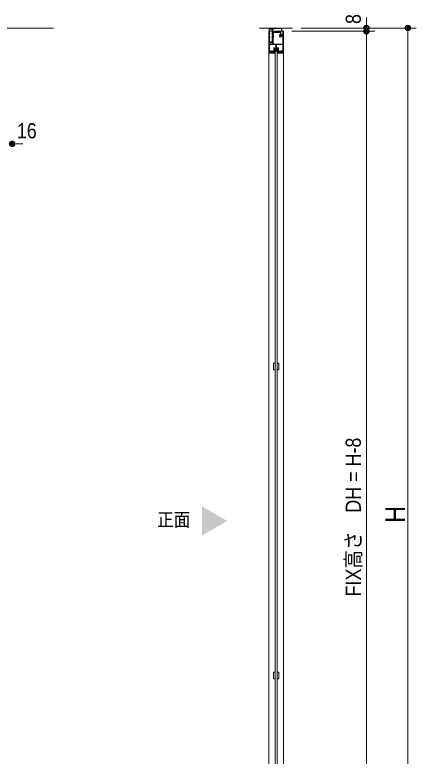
# Model space of a CAD drawing. Units: millimetres, scale not verified. Extents: x -6062 to 6062, y -3045 to 3045.
# Drawn here: x -1895 to -926, y -1409 to 382 of the extents above; entities that cross this region are included whole.
import ezdxf
from ezdxf.enums import TextEntityAlignment as Align

# ---------------------------------------------------------------- set-up
doc = ezdxf.new("R2010")
doc.units = ezdxf.units.MM
doc.header["$LTSCALE"] = 20
for name, pattern in [('CHAIN1', [8, 5, -1, 1, -1]), ('DASHED1', [1.8, 1.2, -0.6]), ('DOUBLE_CHAIN1', [8.8, 5, -1, 0.6, -0.6, 0.6, -1])]:
    doc.linetypes.add(name, pattern=pattern)
for name, color, linetype, lineweight in [('0-0_3一般', 7, 'Continuous', 9), ('0-1_2寸法-3', 7, 'Continuous', 9), ('0-2_2寸法-2', 7, 'Continuous', 9), ('0-3_0', 7, 'Continuous', 9), ('0-4_2寸法-1', 7, 'Continuous', 9)]:
    doc.layers.add(name, color=color, linetype=linetype, lineweight=lineweight)
doc.styles.add('ＭＳ ゴシック', font='')
doc.styles.add('ＭＳ Ｐゴシック', font='')
doc.styles.get('ＭＳ ゴシック').set_extended_font_data('MS Gothic')
doc.styles.get('ＭＳ Ｐゴシック').set_extended_font_data('MS PGothic')

# ---------------------------------------------------------------- blocks, each defined once
blk = doc.blocks.new('グループ-1')
at = {"layer": '0-0_3一般', "linetype": 'DOUBLE_CHAIN1'}
for p, q in [((10394.3, 5984), (10394.3, 5978)), ((10394.3, 5984), (10400.3, 5984)), ((10410.7, 5874.5), (10409.5, 5877)), ((10410.7, 5874.5), (10410.1, 5871.9)), ((10423.3, 5876), (10420.4, 5882.1)), ((10423.3, 5876), (10421.9, 5869.4)), ((10515.3, 5876), (10518.2, 5882.1)), ((10515.3, 5876), (10516.7, 5869.4)), ((10527.9, 5874.5), (10529, 5877)), ((10527.9, 5874.5), (10528.4, 5871.9)), ((10544.3, 5984), (10538.3, 5984)), ((10544.3, 5984), (10544.3, 5978))]:
    blk.add_line(p, q, dxfattribs=at)
at = {"layer": '0-0_3一般'}
for p, q in [((10394.3, 5922.7), (10394.3, 5978)), ((10409.5, 5877), (10394.9, 5920.1)), ((10400.3, 5984), (10406.3, 5984)), ((10465.5, 5972.4), (10406.3, 5984)), ((10406.3, 5924), (10406.3, 5967.2)), ((10406.3, 5924), (10420.4, 5882.1)), ((10465.5, 5960.4), (10411, 5971.1)), ((10473, 5972.4), (10532.3, 5984)), ((10473, 5960.4), (10527.5, 5971.1)), ((10518.2, 5882.1), (10532.3, 5924)), ((10543.7, 5920.1), (10529, 5877)), ((10532.3, 5984), (10538.3, 5984)), ((10532.3, 5924), (10532.3, 5967.2)), ((10544.3, 5978), (10544.3, 5922.7))]:
    blk.add_line(p, q, dxfattribs=at)
at = {"layer": '0-0_3一般', "linetype": 'CHAIN1'}
blk.add_line((10469.3, 5990.4), (10469.3, 5840), dxfattribs=at)
at = {"layer": '0-0_3一般'}
for points in [[(10421.9, 5869.4), (10412.3, 5824), (10400.5, 5826.5), (10410.1, 5871.9)], [(10528.4, 5871.9), (10538, 5826.5), (10526.3, 5824), (10516.7, 5869.4)]]:
    blk.add_lwpolyline(points, dxfattribs=at)
for centre, radius, start, end in [((10400.3, 5978), 6, 135, 180), ((10400.3, 5922.7), 6, 180, 192.63886), ((10400.3, 5922.7), 6, 192.63886, 205.27772), ((10400.3, 5978), 6, 90, 135), ((10410.3, 5967.2), 4, 129.6175, 180), ((10410.3, 5967.2), 4, 79.23499, 129.6175), ((10402.3, 5873.5), 8, 6.66677, 25.27772), ((10402.3, 5873.5), 8, 348.05582, 6.66677), ((10402.3, 5873.5), 20, 6.66677, 25.27772), ((10402.3, 5873.5), 20, 348.05582, 6.66677), ((10469.3, 5992), 20, 259.23499, 264.6175), ((10469.3, 5980), 20, 259.23499, 264.6175), ((10469.3, 5992), 20, 264.6175, 270), ((10469.3, 5980), 20, 264.6175, 270), ((10469.3, 5992), 20, 270, 275.3825), ((10469.3, 5980), 20, 270, 275.3825), ((10469.3, 5992), 20, 275.3825, 280.76501), ((10469.3, 5980), 20, 275.3825, 280.76501), ((10536.2, 5873.5), 20, 173.33323, 191.94418), ((10536.2, 5873.5), 20, 154.72228, 173.33323), ((10528.3, 5967.2), 4, 50.3825, 100.76501), ((10536.2, 5873.5), 8, 173.33323, 191.94418), ((10536.2, 5873.5), 8, 154.72228, 173.33323), ((10528.3, 5967.2), 4, 0, 50.3825), ((10538.3, 5978), 6, 45, 90), ((10538.3, 5978), 6, 0, 45), ((10538.3, 5922.7), 6, 334.72228, 347.36114), ((10538.3, 5922.7), 6, 347.36114, 0)]:
    blk.add_arc(centre, radius, start, end, dxfattribs=at)
blk = doc.blocks.new('グループ-2')
at = {"layer": '0-0_3一般'}
blk.add_line((9658.8, 7000), (11258.8, 7000), dxfattribs=at)
blk = doc.blocks.new('グループ-3')
at = {"layer": '0-0_3一般'}
for p, q in [((10129.3, 6994), (10129.3, 6972)), ((10129.3, 6972), (10178.3, 6972)), ((10135.3, 7000), (10425.3, 7000)), ((10205.9, 6972), (10269.3, 6972)), ((10269.3, 6646), (10269.3, 6972)), ((10297.3, 6286), (10297.3, 6912)), ((10357.3, 6972), (10425.3, 6972)), ((10425.3, 7000), (10513.3, 7000)), ((10425.3, 6972), (10463.3, 6972)), ((10469.3, 6978), (10463.3, 6972)), ((10469.3, 6978), (10475.3, 6972)), ((10475.3, 6972), (10513.3, 6972)), ((10513.3, 7000), (10743.3, 7000)), ((10513.3, 6972), (10721.3, 6972)), ((10721.3, 6972), (10721.3, 6886)), ((10727.3, 6880), (10743.3, 6880)), ((10749.3, 6886), (10749.3, 6994)), ((10269.3, 6328), (10269.3, 6546)), ((10129.3, 6308), (10178.3, 6308)), ((10129.3, 6286), (10129.3, 6308)), ((10135.3, 6280), (10291.3, 6280)), ((10205.9, 6308), (10249.3, 6308))]:
    blk.add_line(p, q, dxfattribs=at)
at = {"layer": '0-0_3一般', "linetype": 'DASHED1'}
for p, q in [((10425.3, 6972), (10425.3, 7000)), ((10513.3, 6972), (10513.3, 7000))]:
    blk.add_line(p, q, dxfattribs=at)
at = {"layer": '0-0_3一般', "linetype": 'CHAIN1'}
blk.add_line((10469.3, 6956), (10469.3, 7016), dxfattribs=at)
at = {"layer": '0-0_3一般'}
blk.add_lwpolyline([(10269.3, 6546), (10269.3, 6634), (10275.3, 6640), (10269.3, 6646)], dxfattribs=at)
for centre, radius, start, end in [((10135.3, 6994), 6, 135, 180), ((10135.3, 6994), 6, 90, 135), ((10178.3, 6976), 4, 270, 298.12551), ((10178.3, 6976), 4, 298.12551, 326.25101), ((10193.3, 6966), 14, 85.81397, 146.25101), ((10193.3, 6966), 14, 25.37693, 85.81397), ((10357.3, 6912), 60, 135, 180), ((10357.3, 6912), 60, 90, 135), ((10727.3, 6886), 6, 180, 225), ((10727.3, 6886), 6, 225, 270), ((10743.3, 6994), 6, 45, 90), ((10743.3, 6886), 6, 270, 315), ((10743.3, 6994), 6, 0, 45), ((10743.3, 6886), 6, 315, 0), ((10135.3, 6286), 6, 180, 225), ((10135.3, 6286), 6, 225, 270), ((10178.3, 6304), 4, 61.87449, 90), ((10178.3, 6304), 4, 33.74899, 61.87449), ((10193.3, 6314), 14, 213.74899, 274.18603), ((10193.3, 6314), 14, 274.18603, 334.62307), ((10249.3, 6328), 20, 270, 315), ((10249.3, 6328), 20, 315, 0), ((10291.3, 6286), 6, 270, 315), ((10291.3, 6286), 6, 315, 0)]:
    blk.add_arc(centre, radius, start, end, dxfattribs=at)
blk = doc.blocks.new('グループ-4')
at = {"layer": '0-0_3一般'}
for p, q in [((10153.3, 6750), (10153.3, 6940)), ((10159.3, 6946), (10261.3, 6946)), ((10262.5, 6959), (10229.2, 6965.6)), ((10267.3, 6952), (10267.3, 6953.1)), ((10153.3, 6560), (10153.3, 6720)), ((10153.3, 6340), (10153.3, 6530)), ((10261.3, 6334), (10159.3, 6334)), ((10229.2, 6314.4), (10262.5, 6321)), ((10267.3, 6326.9), (10267.3, 6328))]:
    blk.add_line(p, q, dxfattribs=at)
for points in [[(10179.3, 6970), (10129.3, 6970), (10129.3, 6310), (10179.3, 6310)], [(10225.3, 6966), (10216.2, 6966), (10194.3, 6978.7)], [(10153.3, 6720), (10159.3, 6720), (10159.3, 6750), (10153.3, 6750)], [(10153.3, 6530), (10159.3, 6530), (10159.3, 6560), (10153.3, 6560)], [(10194.3, 6301.3), (10216.2, 6314), (10225.3, 6314)]]:
    blk.add_lwpolyline(points, dxfattribs=at)
for centre, radius, start, end in [((10159.3, 6940), 6, 135, 180), ((10159.3, 6940), 6, 90, 135), ((10189.3, 6970), 10, 135, 180), ((10189.3, 6970), 10, 90, 135), ((10189.3, 6970), 10, 75, 90), ((10189.3, 6970), 10, 60, 75), ((10225.3, 6946), 20, 84.34503, 90), ((10225.3, 6946), 20, 78.69007, 84.34503), ((10261.3, 6952), 6, 270, 315), ((10261.3, 6953.1), 6, 39.34503, 78.69007), ((10261.3, 6952), 6, 315, 0), ((10261.3, 6953.1), 6, 0, 39.34503), ((10159.3, 6340), 6, 180, 225), ((10159.3, 6340), 6, 225, 270), ((10189.3, 6310), 10, 180, 225), ((10189.3, 6310), 10, 225, 270), ((10189.3, 6310), 10, 270, 285), ((10189.3, 6310), 10, 285, 300), ((10225.3, 6334), 20, 270, 275.65497), ((10225.3, 6334), 20, 275.65497, 281.30993), ((10261.3, 6328), 6, 45, 90), ((10261.3, 6326.9), 6, 281.30993, 320.65497), ((10261.3, 6328), 6, 0, 45), ((10261.3, 6326.9), 6, 320.65497, 0)]:
    blk.add_arc(centre, radius, start, end, dxfattribs=at)
blk = doc.blocks.new('グループ-5')
at = {"layer": '0-0_3一般'}
for p, q in [((10109.3, 6840), (10829.3, 6840)), ((10109.3, -40000), (10109.3, 6840)), ((10829.3, 6840), (10829.3, -40000))]:
    blk.add_line(p, q, dxfattribs=at)
blk = doc.blocks.new('グループ-7')
at = {"layer": '0-0_3一般'}
for p, q in [((10785.3, 6642), (10785.3, 6834)), ((10791.3, 6840), (10799.3, 6840)), ((10809.3, 5786), (10809.3, 6830)), ((10297.3, 6646), (10297.3, 6740)), ((10297.3, 6646), (10303.3, 6640)), ((10321.3, 6704), (10321.3, 6740)), ((10321.3, 6704), (10347.3, 6684)), ((10347.3, 6596), (10347.3, 6684)), ((10357.3, 6800), (10463.3, 6800)), ((10357.3, 6776), (10673.3, 6776)), ((10463.3, 6800), (10469.3, 6794)), ((10475.3, 6800), (10469.3, 6794)), ((10475.3, 6800), (10691.3, 6800)), ((10673.3, 6695.7), (10673.3, 6776)), ((10697.3, 6696.1), (10697.3, 6794)), ((10785.3, 6642), (10752.2, 6642)), ((10129.3, 6214), (10129.3, 5786)), ((10297.3, 6220), (10135.3, 6220)), ((10153.3, 6196), (10153.3, 5846)), ((10153.3, 6196), (10459.3, 6196)), ((10785.3, 6220), (10321.3, 6220)), ((10459.3, 6040), (10459.3, 6196)), ((10479.3, 6196), (10785.3, 6196)), ((10479.3, 6040), (10479.3, 6196)), ((10785.3, 5846), (10785.3, 6196)), ((10135.3, 5780), (10385.3, 5780)), ((10159.3, 5840), (10179.5, 5840)), ((10354.3, 5840), (10325, 5840)), ((10360.3, 6030), (10360.3, 5846)), ((10370.3, 6040), (10459.3, 6040)), ((10384.3, 5790), (10384.3, 6006)), ((10385.3, 5790), (10384.3, 5790)), ((10389.3, 5784), (10389.3, 5786)), ((10389.3, 5780), (10389.5, 5780)), ((10394.3, 6016), (10544.3, 6016)), ((10479.3, 6040), (10568.3, 6040)), ((10549.3, 5784), (10549.3, 5786)), ((10553.3, 5790), (10554.3, 5790)), ((10803.3, 5780), (10553.3, 5780)), ((10554.3, 6006), (10554.3, 5790)), ((10578.3, 6030), (10578.3, 5846)), ((10584.3, 5840), (10613.5, 5840)), ((10779.3, 5840), (10759, 5840))]:
    blk.add_line(p, q, dxfattribs=at)
for points in [[(10297.3, 6220), (10297.3, 6634), (10303.3, 6640)], [(10321.3, 6220), (10321.3, 6576), (10347.3, 6596)], [(10785.3, 6220), (10785.3, 6618), (10752.2, 6618)]]:
    blk.add_lwpolyline(points, dxfattribs=at)
for centre, radius, start, end in [((10791.3, 6834), 6, 135, 180), ((10791.3, 6834), 6, 90, 135), ((10799.3, 6830), 10, 45, 90), ((10799.3, 6830), 10, 0, 45), ((10357.3, 6740), 60, 135, 180), ((10357.3, 6740), 60, 90, 135), ((10357.3, 6740), 36, 135, 180), ((10357.3, 6740), 36, 90, 135), ((10652.3, 6668.1), 16, 131.71611, 185.85806), ((10652.3, 6591.9), 16, 174.14194, 228.28389), ((10652.3, 6668.1), 16, 185.85806, 240), ((10652.3, 6591.9), 16, 120, 174.14194), ((10686.3, 6630), 67, 131.66001, 131.71611), ((10686.3, 6630), 67, 131.66001, 131.71611), ((10686.3, 6630), 67, 228.28389, 288.98314), ((10686.3, 6630), 67, 129.33601, 131.60391), ((10686.3, 6630), 67, 131.60391, 131.66001), ((10686.3, 6630), 67, 131.60391, 131.66001), ((10686.3, 6630), 67, 127.06811, 129.33601), ((10652.3, 6668.1), 16, 240, 275.85806), ((10652.3, 6591.9), 16, 84.14194, 120), ((10686.3, 6630), 67, 114.12808, 127.06811), ((10652.3, 6668.1), 16, 275.85806, 311.71611), ((10652.3, 6591.9), 16, 48.28389, 84.14194), ((10686.3, 6630), 67, 101.18806, 114.12808), ((10686.3, 6630), 35, 65.85806, 131.71611), ((10686.3, 6630), 35, 228.28389, 294.14194), ((10691.3, 6794), 6, 45, 90), ((10691.3, 6794), 6, 0, 45), ((10686.3, 6630), 67, 45.43403, 80.55045), ((10686.3, 6630), 35, 0, 65.85806), ((10686.3, 6630), 35, 294.14194, 0), ((10686.3, 6630), 67, 288.98314, 349.6824), ((10686.3, 6630), 67, 10.3176, 45.43403), ((10135.3, 6214), 6, 135, 180), ((10135.3, 6214), 6, 90, 135), ((10135.3, 5786), 6, 180, 225), ((10135.3, 5786), 6, 225, 270), ((10159.3, 5846), 6, 180, 225), ((10159.3, 5846), 6, 225, 270), ((10179.5, 5846), 6, 270, 312.64272), ((10179.5, 5846), 6, 312.64272, 355.28544), ((10252.3, 5840), 67, 156.78466, 175.28544), ((10252.3, 5840), 67, 138.28389, 156.78466), ((10214.2, 5873.9), 16, 84.14194, 138.28389), ((10214.2, 5873.9), 16, 30, 84.14194), ((10252.3, 5840), 35, 138.28389, 204.14194), ((10252.3, 5840), 35, 204.14194, 270), ((10214.2, 5873.9), 16, 318.28389, 354.14194), ((10214.2, 5873.9), 16, 354.14194, 30), ((10252.3, 5840), 35, 270, 335.85806), ((10290.3, 5873.9), 16, 150, 185.85806), ((10290.3, 5873.9), 16, 185.85806, 221.71611), ((10290.3, 5873.9), 16, 95.85806, 150), ((10252.3, 5840), 35, 335.85806, 41.71611), ((10290.3, 5873.9), 16, 41.71611, 95.85806), ((10252.3, 5840), 67, 23.21534, 41.71611), ((10252.3, 5840), 67, 4.71456, 23.21534), ((10325, 5846), 6, 184.71456, 227.35728), ((10325, 5846), 6, 227.35728, 270), ((10354.3, 5846), 6, 270, 315), ((10354.3, 5846), 6, 315, 0), ((10370.3, 6030), 10, 135, 180), ((10370.3, 6030), 10, 90, 135), ((10394.3, 6006), 10, 135, 180), ((10385.3, 5786), 4, 45, 90), ((10385.3, 5784), 4, 270, 315), ((10394.3, 6006), 10, 90, 135), ((10385.3, 5786), 4, 0, 45), ((10385.3, 5784), 4, 315, 0), ((10544.3, 6006), 10, 45, 90), ((10553.3, 5786), 4, 135, 180), ((10553.3, 5784), 4, 180, 225), ((10553.3, 5786), 4, 90, 135), ((10553.3, 5784), 4, 225, 270), ((10544.3, 6006), 10, 0, 45), ((10568.3, 6030), 10, 45, 90), ((10568.3, 6030), 10, 0, 45), ((10584.3, 5846), 6, 180, 225), ((10584.3, 5846), 6, 225, 270), ((10613.5, 5846), 6, 270, 312.64272), ((10613.5, 5846), 6, 312.64272, 355.28544), ((10686.3, 5840), 67, 156.78466, 175.28544), ((10686.3, 5840), 67, 138.28389, 156.78466), ((10648.2, 5873.9), 16, 84.14194, 138.28389), ((10648.2, 5873.9), 16, 30, 84.14194), ((10686.3, 5840), 35, 159.14194, 180), ((10686.3, 5840), 35, 180, 235.42903), ((10686.3, 5840), 35, 138.28389, 159.14194), ((10648.2, 5873.9), 16, 318.28389, 354.14194), ((10648.2, 5873.9), 16, 354.14194, 30), ((10686.3, 5840), 35, 235.42903, 290.85806), ((10686.3, 5840), 35, 290.85806, 346.28708), ((10724.3, 5873.9), 16, 150, 185.85806), ((10724.3, 5873.9), 16, 185.85806, 221.71611), ((10724.3, 5873.9), 16, 95.85806, 150), ((10686.3, 5840), 35, 346.28708, 41.71611), ((10724.3, 5873.9), 16, 41.71611, 95.85806), ((10686.3, 5840), 67, 23.21534, 41.71611), ((10686.3, 5840), 67, 4.71456, 23.21534), ((10759, 5846), 6, 184.71456, 227.35728), ((10759, 5846), 6, 227.35728, 270), ((10779.3, 5846), 6, 270, 315), ((10779.3, 5846), 6, 315, 0), ((10803.3, 5786), 6, 270, 315), ((10803.3, 5786), 6, 315, 0)]:
    blk.add_arc(centre, radius, start, end, dxfattribs=at)
blk = doc.blocks.new('グループ-9')
at = {"layer": '0-0_3一般'}
for p, q in [((10419.3, 5960), (10519.3, 5960)), ((10419.3, -39120), (10419.3, 5960)), ((10519.3, 5960), (10519.3, -39120))]:
    blk.add_line(p, q, dxfattribs=at)
blk = doc.blocks.new('グループ-10')
at = {"layer": '0-0_3一般', "linetype": 'DASHED1'}
for p, q in [((10339.3, -9520), (10339.3, -9200)), ((10339.3, -9200), (10419.3, -9200)), ((10419.3, -9200), (10419.3, -9520)), ((10519.3, -9520), (10519.3, -9200)), ((10519.3, -9200), (10599.3, -9200)), ((10599.3, -9200), (10599.3, -9520)), ((10419.3, -9520), (10339.3, -9520)), ((10599.3, -9520), (10519.3, -9520))]:
    blk.add_line(p, q, dxfattribs=at)
for points in [[(10339.3, -24120), (10419.3, -24120), (10419.3, -24440), (10339.3, -24440)], [(10519.3, -24120), (10599.3, -24120), (10599.3, -24440), (10519.3, -24440)]]:
    blk.add_lwpolyline(points, close=True, dxfattribs=at)
blk = doc.blocks.new('グループ-11')
at = {"layer": '0-0_3一般'}
for name in ['グループ-2', 'グループ-5', 'グループ-3', 'グループ-4', 'グループ-7', 'グループ-1', 'グループ-9', 'グループ-10']:
    blk.add_blockref(name, (0, 0), dxfattribs=at)
blk = doc.blocks.new('_Dot')
at = {"layer": '0-3_0'}
for p, q in [((-10, 0), (-20, 0)), ((9.78, 2), (-9.78, 2)), ((7.99, 6), (-7.99, 6)), ((9.16, -3.98), (-9.16, -3.98)), ((6, -7.98), (-6, -7.98))]:
    blk.add_line(p, q, dxfattribs=at)
for points in [[(10, 0), (9.92, 1.25), (9.69, 2.49), (9.3, 3.68), (8.76, 4.82), (8.09, 5.88), (7.29, 6.85), (6.37, 7.71), (5.36, 8.44), (4.26, 9.05), (3.09, 9.51), (1.87, 9.82), (0.63, 9.98), (-0.63, 9.98), (-1.87, 9.82), (-3.09, 9.51), (-4.26, 9.05), (-5.36, 8.44), (-6.37, 7.71), (-7.29, 6.85), (-8.09, 5.88), (-8.76, 4.82), (-9.3, 3.68), (-9.69, 2.49), (-9.92, 1.25), (-10, 0), (0, 0)], [(-10, 0), (-9.92, -1.25), (-9.69, -2.49), (-9.3, -3.68), (-8.76, -4.82), (-8.09, -5.88), (-7.29, -6.85), (-6.37, -7.71), (-5.36, -8.44), (-4.26, -9.05), (-3.09, -9.51), (-1.87, -9.82), (-0.63, -9.98), (0.63, -9.98), (1.87, -9.82), (3.09, -9.51), (4.26, -9.05), (5.36, -8.44), (6.37, -7.71), (7.29, -6.85), (8.09, -5.88), (8.76, -4.82), (9.3, -3.68), (9.69, -2.49), (9.92, -1.25), (10, 0), (0, 0)]]:
    blk.add_lwpolyline(points, close=True, dxfattribs=at)
blk = doc.blocks.new('グループ-47')
at = {"layer": '0-0_3一般'}
blk.add_line((-36396.3, 7000), (-276.3, 7000), dxfattribs=at)
blk = doc.blocks.new('グループ-48')
at = {"layer": '0-0_3一般'}
blk.add_blockref('グループ-47', (0, 0), dxfattribs=at)

msp = doc.modelspace()

# ---------------------------------------------------------------- linework, layer by layer
at = {"layer": '0-1_2寸法-3'}
msp.add_solid([(-1442.78, -805.93), (-1382.04, -841), (-1442.78, -876.07)], dxfattribs=at)
at = {"layer": '0-2_2寸法-2'}
for p, q in [((-1046.04, 362.71), (-1046.04, 375.42)), ((-1226.04, 342), (-1026.04, 342)), ((-1204.56, 350), (-1026.04, 350)), ((-1046.04, 350), (-1046.04, 342)), ((-1046.04, 329.29), (-1046.04, 316.58)), ((-1888.6, 70), (-1875.89, 70))]:
    msp.add_line(p, q, dxfattribs=at)
at = {"layer": '0-4_2寸法-1'}
for p, q in [((-1226.04, 342), (-1026.04, 342)), ((-1026.04, 350), (-926.04, 350)), ((-1046.04, -1987.29), (-1046.04, 329.29)), ((-946.04, -1987.29), (-946.04, 337.29))]:
    msp.add_line(p, q, dxfattribs=at)

# ---------------------------------------------------------------- block references
at = {"layer": '0-0_3一般', "xscale": 0.05, "yscale": 0.05}
for name in ['グループ-48', 'グループ-11']:
    msp.add_blockref(name, (-1787.5, 0), dxfattribs=at)
at = {"layer": '0-2_2寸法-2', "xscale": 0.6356201, "yscale": 0.6356201}
for p, rotation in [((-1046.04, 350), 270), ((-1046.04, 342), 90), ((-1901.31, 70), 180)]:
    msp.add_blockref('_Dot', p, dxfattribs=dict(at, rotation=rotation))
at = {"layer": '0-4_2寸法-1', "xscale": 0.6356201, "yscale": 0.6356201, "rotation": 90}
for p in [(-1046.04, 342), (-946.04, 350)]:
    msp.add_blockref('_Dot', p, dxfattribs=at)

# ---------------------------------------------------------------- texts
at = {"layer": '0-1_2寸法-3', "style": 'ＭＳ ゴシック', "width": 0.9}
msp.add_text('正面', height=32.55, dxfattribs=at).set_placement((-1551.26, -863.78), align=Align.BOTTOM_LEFT)
at = {"layer": '0-2_2寸法-2', "style": 'ＭＳ Ｐゴシック', "width": 0.9}
msp.add_text('8', height=36.66, rotation=90, dxfattribs=at).set_placement((-1048.52, 359.7), align=Align.BOTTOM_LEFT)
msp.add_text('16', height=36.66, dxfattribs=at).set_placement((-1890.14, 72.48), align=Align.BOTTOM_LEFT)
at = {"layer": '0-4_2寸法-1', "style": 'ＭＳ Ｐゴシック', "width": 0.9}
for s, height, p in [('FIX高さ\u3000DH = H-8', 36.69, (-1048.58, -1023.25)), ('H', 47.17, (-938.96, -845.25))]:
    msp.add_text(s, height=height, rotation=90, dxfattribs=at).set_placement(p, align=Align.BOTTOM_LEFT)

doc.saveas('drawing.dxf')
